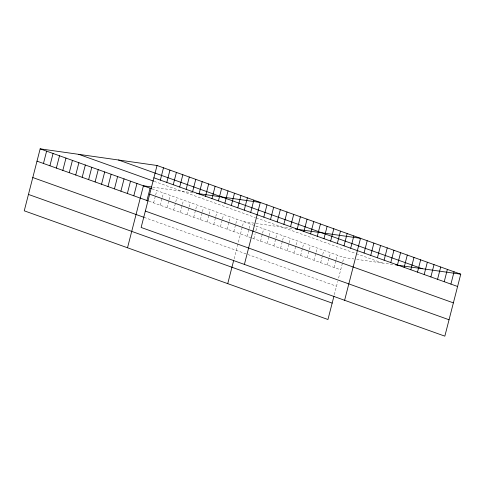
<?xml version="1.0" encoding="UTF-8"?>
<svg xmlns="http://www.w3.org/2000/svg" width="485" height="485" viewBox="0 0 485 485"><rect width="100%" height="100%" fill="white"/><g stroke="black" fill="none" stroke-linecap="round" stroke-linejoin="round"><path stroke-width="0.36" stroke-dasharray="2.42 1.82" d="M153.624 202.888L155.485 195.649M155.673 194.928L156.782 190.581M160.305 205.276L162.166 198.038M162.354 197.316L163.469 192.975M166.992 207.671L168.847 200.432M169.035 199.705L170.15 195.364M173.672 210.06L176.831 197.753M180.353 212.454L183.512 200.147M187.034 214.843L188.889 207.604M189.077 206.883L190.193 202.536M193.715 217.231L196.874 204.931M200.396 219.626L202.257 212.388M202.439 211.66L203.554 207.319M207.077 222.015L208.938 214.776M209.12 214.055L210.235 209.708M213.758 224.41L215.619 217.171M215.807 216.443L216.916 212.103M220.439 226.798L222.3 219.559M222.488 218.838L223.603 214.491M227.125 229.187L228.981 221.948M229.169 221.227L230.284 216.886M233.806 231.581L235.661 224.343M235.849 223.615L236.965 219.275M234.109 258.802L238.032 243.531M238.384 242.167L242.342 226.731M242.53 226.01L243.646 221.669L293.255 228.732M247.168 236.365L249.023 229.126M249.211 228.399L250.327 224.058M253.849 238.753L255.152 233.685M255.892 230.793L257.008 226.446M260.53 241.142L262.391 233.909M262.573 233.182L263.688 228.841M267.211 243.537L269.072 236.298M269.254 235.577L270.369 231.23M273.892 245.925L275.753 238.687M275.935 237.965L277.05 233.624M280.572 248.32L282.434 241.081M282.622 240.354L283.737 236.013M287.259 250.709L289.115 243.47M289.302 242.749L290.418 238.402M293.94 253.103L297.099 240.796M300.621 255.492L303.78 243.185M307.302 257.881L310.461 245.58M313.983 260.275L317.142 247.968M320.664 262.664L323.822 250.357M327.345 265.059L330.503 252.752M334.026 267.447L335.887 260.209M336.069 259.487L337.184 255.14M334.335 294.674L337.73 281.445M338.603 278.032L342.568 262.597M342.756 261.876L343.871 257.535L353.868 258.96M152.708 187.125L193.03 192.866M356.724 259.366L393.48 264.598M154.242 181.366L255.492 217.595M256.159 217.838L355.711 253.461M356.384 253.703L382.441 263.028M152.108 188.907L343.871 257.535M148.95 201.214L251.842 238.038M252.515 238.274L340.706 269.836M144.069 217.365L336.499 286.229"/><path stroke-width="0.73" d="M157.043 165.494L141.129 227.465L444.836 336.154L460.75 274.183L157.043 165.494L40.164 148.846L24.25 210.817L327.957 319.506L333.971 296.08M43.456 163.463L46.615 151.156M49.913 165.773L53.071 153.466M56.363 168.083L59.522 155.776M62.82 170.393L65.978 158.086M69.27 172.702L72.429 160.396M75.727 175.012L78.885 162.705M82.177 177.316L85.336 165.015M88.634 179.626L91.792 167.325M95.084 181.936L98.243 169.635M101.541 184.245L104.699 171.945M107.991 186.555L111.156 174.254M114.448 188.865L117.606 176.564M120.898 191.175L124.063 178.874M127.355 193.485L130.513 181.178M133.811 195.794L136.97 183.488M127.513 247.774L143.421 185.797L151.278 186.919M146.943 200.499L150.101 188.192M160.335 180.111L163.5 167.804M166.791 182.421L169.95 170.114M173.248 184.73L176.407 172.424M179.699 187.04L182.857 174.733M186.155 189.35L189.314 177.043M192.606 191.66L195.764 179.353M199.062 193.97L202.221 181.663M205.513 196.279L208.671 183.973M211.969 198.589L215.128 186.282M218.42 200.899L221.578 188.592M224.876 203.203L228.035 190.902M231.327 205.513L234.491 193.212M237.783 207.822L240.942 195.522M244.234 210.132L247.398 197.831M227.732 283.64L233.746 260.215M250.69 212.442L253.849 200.141M244.391 264.422L260.306 202.451L196.71 193.388M263.828 217.147L266.986 204.84M270.509 219.535L273.667 207.228M277.19 221.93L280.348 209.623M283.87 224.319L287.029 212.012M290.551 226.707L293.71 214.406M297.232 229.102L300.391 216.795M303.913 231.49L307.072 219.184M310.594 233.885L313.759 221.578M317.281 236.274L320.439 223.967M323.962 238.662L327.12 226.362M330.643 241.057L333.801 228.75M337.324 243.446L340.482 231.139M344.004 245.84L347.163 233.534M350.685 248.229L353.844 235.922M344.617 300.288L360.525 238.317L295.462 229.047M364.047 253.012L367.206 240.706M370.728 255.401L373.893 243.1M377.415 257.796L380.573 245.489M384.096 260.184L387.254 247.877M390.777 262.573L393.935 250.272M397.457 264.968L400.616 252.661M404.138 267.356L407.297 255.055M410.819 269.751L413.978 257.444M417.5 272.14L420.659 259.833M424.181 274.528L427.34 262.227M430.862 276.923L434.026 264.616M437.549 279.312L440.707 267.011M444.23 281.706L447.388 269.399M450.911 284.095L454.069 271.788M395.687 264.913L460.75 274.183M118.473 160.001L422.18 268.69M153.884 177.801L457.591 286.489M78.734 154.339L153.593 181.129M40.164 148.846L151.441 188.671M149.677 194.188L453.384 302.876M36.999 161.153L148.283 200.972M145.342 211.078L449.049 319.761M32.792 177.54L144.069 217.365M28.457 194.43L332.164 303.113"/></g></svg>
